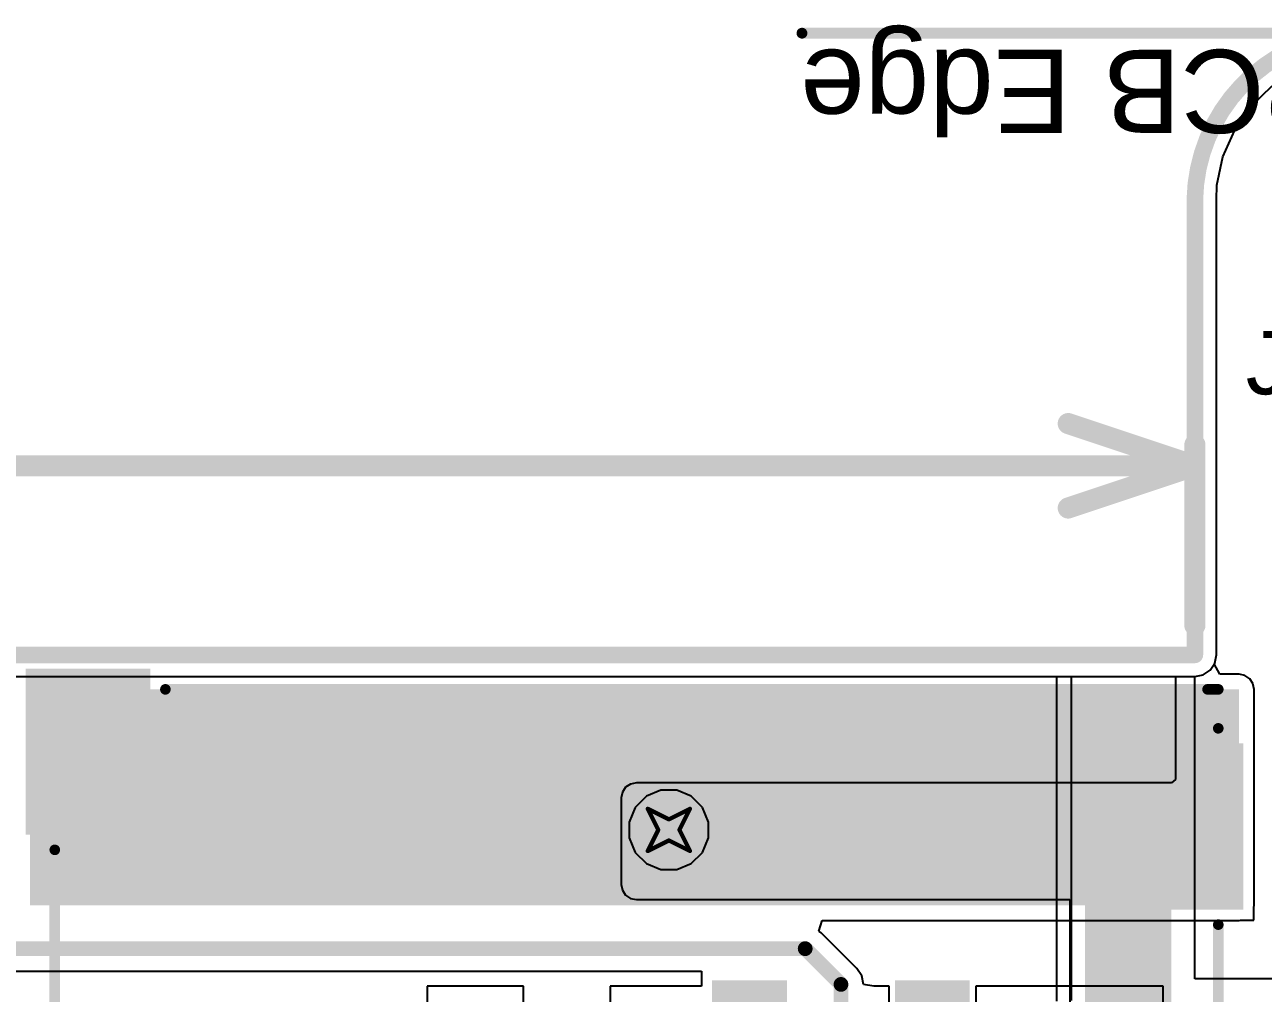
# Model space of a CAD drawing. Header units: inches. Extents: x -3 to 488, y -11 to 93.
# Drawn here: x 45.92 to 60.82, y 29.02 to 40.67 of the extents above; entities that cross this region are included whole.
import ezdxf

# ---------------------------------------------------------------- set-up
doc = ezdxf.new("R2010")
doc.units = ezdxf.units.IN
for name, color, linetype in [('Board Cutout', 216, 'Continuous'), ('Bottom Layer', 5, 'Continuous'), ('Dimension', 6, 'Continuous'), ('Drill Drawing', 1, 'Continuous'), ('Layer 1', 16, 'Continuous'), ('Layer 2', 76, 'Continuous'), ('Mechanical 13', 56, 'Continuous'), ('Top Layer', 1, 'Continuous'), ('Top Overlay', 2, 'Continuous'), ('Top Paste', 8, 'Continuous'), ('Top Solder', 216, 'Continuous'), ('Via Holes', 16, 'Continuous')]:
    doc.layers.add(name, color=color, linetype=linetype)
doc.styles.add('Arial', font='', dxfattribs={"height": 0.2})
doc.styles.get('Arial').set_extended_font_data('Arial')

msp = doc.modelspace()

# ---------------------------------------------------------------- hatches: boundary and pattern name
at = {"layer": 'Bottom Layer'}
h = msp.add_hatch(color=5, dxfattribs=at)
edge = h.paths.add_edge_path()
edge.add_arc((53.668, 30.984), 0.3, 0, 360)
at = {"layer": 'Layer 1'}
h = msp.add_hatch(color=16, dxfattribs=at)
edge = h.paths.add_edge_path()
edge.add_arc((53.668, 30.984), 0.3, 0, 360)
at = {"layer": 'Layer 2'}
for points in [[(59.334, 31.369), (53.277, 31.369), (53.277, 30.328), (59.334, 30.328)], [(58.674, 31.369), (58.674, 20.066), (59.715, 20.066), (59.715, 31.369)]]:
    msp.add_hatch(color=76, dxfattribs=at).paths.add_polyline_path(points)
h = msp.add_hatch(color=76, dxfattribs=at)
edge = h.paths.add_edge_path()
edge.add_arc((53.668, 30.984), 0.3, 0, 360)
at = {"layer": 'Top Layer'}
for points in [[(47.379, 30.975), (45.979, 30.975), (45.979, 32.875), (47.379, 32.875)], [(60.529, 32.675), (45.979, 32.675), (45.979, 30.075), (60.529, 30.075)], [(60.529, 30.075), (59.129, 30.075), (59.129, 31.975), (60.529, 31.975)], [(55.039, 27.625), (54.239, 27.625), (54.239, 29.125), (55.039, 29.125)], [(57.239, 27.625), (56.439, 27.625), (56.439, 29.125), (57.239, 29.125)]]:
    msp.add_hatch(color=1, dxfattribs=at).paths.add_polyline_path(points)
h = msp.add_hatch(color=1, dxfattribs=at)
edge = h.paths.add_edge_path()
edge.add_arc((53.668, 30.984), 0.3, 0, 360)
at = {"layer": 'Top Paste'}
for points in [[(47.379, 30.975), (45.979, 30.975), (45.979, 32.875), (47.379, 32.875)], [(60.529, 30.075), (59.129, 30.075), (59.129, 31.975), (60.529, 31.975)], [(55.039, 27.625), (54.239, 27.625), (54.239, 29.125), (55.039, 29.125)], [(57.239, 27.625), (56.439, 27.625), (56.439, 29.125), (57.239, 29.125)]]:
    msp.add_hatch(color=8, dxfattribs=at).paths.add_polyline_path(points)
at = {"layer": 'Top Solder'}
for points in [[(47.429, 30.925), (45.929, 30.925), (45.929, 32.925), (47.429, 32.925)], [(60.579, 30.025), (59.079, 30.025), (59.079, 32.025), (60.579, 32.025)], [(55.089, 27.575), (54.189, 27.575), (54.189, 29.175), (55.089, 29.175)], [(57.289, 27.575), (56.389, 27.575), (56.389, 29.175), (57.289, 29.175)]]:
    msp.add_hatch(color=216, dxfattribs=at).paths.add_polyline_path(points)
at = {"layer": 'Via Holes'}
h = msp.add_hatch(color=7, dxfattribs=at)
edge = h.paths.add_edge_path()
edge.add_arc((53.668, 30.984), 0.15, 0, 360)

# ---------------------------------------------------------------- linework, layer by layer
at = {"layer": 'Board Cutout'}
for points in [[(59.997, 38.57, 0.2, 0.2, -0.414214), (62.077, 40.57, 0.2, 0.2, 0)], [(59.997, 33.09, 0.2, 0.2, 0), (59.997, 38.57, 0.2, 0.2, 0)], [(-0.003, 33.09, 0.2, 0.2, 0), (59.997, 33.09, 0.2, 0.2, 0)]]:
    msp.add_lwpolyline(points, format="xyseb", dxfattribs=at)
for points in [[(59.947, 38.57, 0.1, 0.1, 1), (60.047, 38.57, 0.1, 0.1, 1)], [(59.947, 38.57, 0.1, 0.1, 1), (60.047, 38.57, 0.1, 0.1, 1)], [(59.947, 33.09, 0.1, 0.1, 1), (60.047, 33.09, 0.1, 0.1, 1)], [(59.947, 33.09, 0.1, 0.1, 1), (60.047, 33.09, 0.1, 0.1, 1)]]:
    msp.add_lwpolyline(points, format="xyseb", close=True, dxfattribs=at)
at = {"layer": 'Bottom Layer'}
for p, q in [((60.676, 39.692), (60.929, 39.936)), ((60.476, 39.404), (60.676, 39.692)), ((60.335, 39.083), (60.476, 39.404)), ((60.26, 38.74), (60.335, 39.083)), ((60.256, 38.567), (60.26, 38.74)), ((60.256, 33.09), (60.256, 38.567)), ((60.237, 32.991), (60.256, 33.09)), ((60.18, 32.907), (60.237, 32.991)), ((0.346, 32.831), (58.333, 32.831)), ((58.333, 32.831), (58.333, 28.925)), ((58.514, 28.931), (58.514, 32.831)), ((58.514, 32.831), (59.997, 32.831)), ((59.997, 32.831), (60.096, 32.851)), ((60.096, 32.851), (60.18, 32.907)), ((53.573, 31.462), (53.397, 31.389)), ((53.763, 31.462), (53.573, 31.462)), ((53.938, 31.389), (53.763, 31.462)), ((53.397, 31.389), (53.263, 31.254)), ((54.073, 31.254), (53.938, 31.389)), ((53.263, 31.254), (53.19, 31.079)), ((54.145, 31.079), (54.073, 31.254)), ((53.19, 31.079), (53.19, 30.889)), ((54.145, 30.889), (54.145, 31.079)), ((53.19, 30.889), (53.263, 30.713)), ((54.073, 30.713), (54.145, 30.889)), ((53.263, 30.713), (53.397, 30.579)), ((53.938, 30.579), (54.073, 30.713)), ((53.397, 30.579), (53.573, 30.506)), ((53.763, 30.506), (53.938, 30.579)), ((53.573, 30.506), (53.763, 30.506))]:
    msp.add_line(p, q, dxfattribs=at)
at = {"layer": 'Dimension'}
for points in [[(58.473, 35.873, 0.254, 0.254, 0), (59.997, 35.365, 0.254, 0.254, 0)], [(59.997, 33.444, 0.254, 0.254, 0), (59.997, 35.619, 0.254, 0.254, 0)], [(34.695, 35.365, 0.254, 0.254, 0), (59.997, 35.365, 0.254, 0.254, 0)], [(58.473, 34.857, 0.254, 0.254, 0), (59.997, 35.365, 0.254, 0.254, 0)]]:
    msp.add_lwpolyline(points, format="xyseb", dxfattribs=at)
for points in [[(58.41, 35.873, 0.127, 0.127, 1), (58.537, 35.873, 0.127, 0.127, 1)], [(59.934, 35.619, 0.127, 0.127, 1), (60.061, 35.619, 0.127, 0.127, 1)], [(59.934, 35.365, 0.127, 0.127, 1), (60.061, 35.365, 0.127, 0.127, 1)], [(59.934, 35.365, 0.127, 0.127, 1), (60.061, 35.365, 0.127, 0.127, 1)], [(59.934, 35.365, 0.127, 0.127, 1), (60.061, 35.365, 0.127, 0.127, 1)], [(58.41, 34.857, 0.127, 0.127, 1), (58.537, 34.857, 0.127, 0.127, 1)], [(59.934, 33.444, 0.127, 0.127, 1), (60.061, 33.444, 0.127, 0.127, 1)]]:
    msp.add_lwpolyline(points, format="xyseb", close=True, dxfattribs=at)
at = {"layer": 'Drill Drawing'}
for points in [[(53.414, 31.238, 0.0508, 0.0508, 0), (53.668, 31.111, 0.0508, 0.0508, 0)], [(53.414, 31.238, 0.0508, 0.0508, 0), (53.541, 30.984, 0.0508, 0.0508, 0)], [(53.668, 31.111, 0.0508, 0.0508, 0), (53.922, 31.238, 0.0508, 0.0508, 0)], [(53.795, 30.984, 0.0508, 0.0508, 0), (53.922, 31.238, 0.0508, 0.0508, 0)], [(53.414, 30.73, 0.0508, 0.0508, 0), (53.541, 30.984, 0.0508, 0.0508, 0)], [(53.795, 30.984, 0.0508, 0.0508, 0), (53.922, 30.73, 0.0508, 0.0508, 0)], [(53.414, 30.73, 0.0508, 0.0508, 0), (53.668, 30.857, 0.0508, 0.0508, 0)], [(53.668, 30.857, 0.0508, 0.0508, 0), (53.922, 30.73, 0.0508, 0.0508, 0)]]:
    msp.add_lwpolyline(points, format="xyseb", dxfattribs=at)
for points in [[(53.401, 31.238, 0.0254, 0.0254, 1), (53.426, 31.238, 0.0254, 0.0254, 1)], [(53.401, 31.238, 0.0254, 0.0254, 1), (53.426, 31.238, 0.0254, 0.0254, 1)], [(53.909, 31.238, 0.0254, 0.0254, 1), (53.934, 31.238, 0.0254, 0.0254, 1)], [(53.909, 31.238, 0.0254, 0.0254, 1), (53.934, 31.238, 0.0254, 0.0254, 1)], [(53.528, 30.984, 0.0254, 0.0254, 1), (53.553, 30.984, 0.0254, 0.0254, 1)], [(53.528, 30.984, 0.0254, 0.0254, 1), (53.553, 30.984, 0.0254, 0.0254, 1)], [(53.655, 31.111, 0.0254, 0.0254, 1), (53.68, 31.111, 0.0254, 0.0254, 1)], [(53.655, 31.111, 0.0254, 0.0254, 1), (53.68, 31.111, 0.0254, 0.0254, 1)], [(53.782, 30.984, 0.0254, 0.0254, 1), (53.807, 30.984, 0.0254, 0.0254, 1)], [(53.782, 30.984, 0.0254, 0.0254, 1), (53.807, 30.984, 0.0254, 0.0254, 1)], [(53.655, 30.857, 0.0254, 0.0254, 1), (53.68, 30.857, 0.0254, 0.0254, 1)], [(53.655, 30.857, 0.0254, 0.0254, 1), (53.68, 30.857, 0.0254, 0.0254, 1)], [(53.401, 30.73, 0.0254, 0.0254, 1), (53.426, 30.73, 0.0254, 0.0254, 1)], [(53.401, 30.73, 0.0254, 0.0254, 1), (53.426, 30.73, 0.0254, 0.0254, 1)], [(53.909, 30.73, 0.0254, 0.0254, 1), (53.934, 30.73, 0.0254, 0.0254, 1)], [(53.909, 30.73, 0.0254, 0.0254, 1), (53.934, 30.73, 0.0254, 0.0254, 1)]]:
    msp.add_lwpolyline(points, format="xyseb", close=True, dxfattribs=at)
at = {"layer": 'Layer 1'}
for p, q in [((60.676, 39.692), (60.929, 39.936)), ((60.476, 39.404), (60.676, 39.692)), ((60.335, 39.083), (60.476, 39.404)), ((60.26, 38.74), (60.335, 39.083)), ((60.256, 38.567), (60.26, 38.74)), ((60.256, 33.09), (60.256, 38.567)), ((60.237, 32.991), (60.256, 33.09)), ((60.18, 32.907), (60.237, 32.991)), ((0.346, 32.831), (59.997, 32.831)), ((59.997, 32.831), (60.096, 32.851)), ((60.096, 32.851), (60.18, 32.907)), ((53.573, 31.462), (53.397, 31.389)), ((53.763, 31.462), (53.573, 31.462)), ((53.938, 31.389), (53.763, 31.462)), ((53.397, 31.389), (53.263, 31.254)), ((54.073, 31.254), (53.938, 31.389)), ((53.263, 31.254), (53.19, 31.079)), ((54.145, 31.079), (54.073, 31.254)), ((53.19, 31.079), (53.19, 30.889)), ((54.145, 30.889), (54.145, 31.079)), ((53.19, 30.889), (53.263, 30.713)), ((54.073, 30.713), (54.145, 30.889)), ((53.263, 30.713), (53.397, 30.579)), ((53.938, 30.579), (54.073, 30.713)), ((53.397, 30.579), (53.573, 30.506)), ((53.763, 30.506), (53.938, 30.579)), ((53.573, 30.506), (53.763, 30.506))]:
    msp.add_line(p, q, dxfattribs=at)
at = {"layer": 'Layer 2'}
for p, q in [((60.676, 39.692), (60.929, 39.936)), ((60.476, 39.404), (60.676, 39.692)), ((60.335, 39.083), (60.476, 39.404)), ((60.26, 38.74), (60.335, 39.083)), ((60.256, 38.567), (60.26, 38.74)), ((60.256, 33.09), (60.256, 38.567)), ((60.237, 32.991), (60.256, 33.09)), ((60.18, 32.907), (60.237, 32.991)), ((0.346, 32.831), (59.764, 32.831)), ((59.764, 32.831), (59.764, 31.59)), ((59.997, 32.831), (60.096, 32.851)), ((59.997, 29.192), (59.997, 32.831)), ((60.096, 32.851), (60.18, 32.907)), ((53.148, 31.497), (53.109, 31.438)), ((53.207, 31.536), (53.148, 31.497)), ((53.277, 31.55), (53.207, 31.536)), ((58.674, 31.55), (53.277, 31.55)), ((59.715, 31.55), (58.674, 31.55)), ((58.674, 31.55), (58.674, 31.55)), ((59.764, 31.59), (59.715, 31.55)), ((53.109, 31.438), (53.095, 31.369)), ((53.095, 31.369), (53.095, 30.328)), ((53.095, 30.328), (53.109, 30.258)), ((53.109, 30.258), (53.148, 30.199)), ((53.148, 30.199), (53.207, 30.16)), ((53.207, 30.16), (53.277, 30.146)), ((53.277, 30.146), (58.493, 30.146)), ((58.493, 30.146), (58.493, 27.201)), ((67.713, 29.192), (59.997, 29.192))]:
    msp.add_line(p, q, dxfattribs=at)
at = {"layer": 'Mechanical 13'}
msp.add_lwpolyline([(55.269, 40.57, 0.13, 0.13, 0), (70.019, 40.57, 0.13, 0.13, 0)], format="xyseb", dxfattribs=at)
msp.add_lwpolyline([(55.237, 40.57, 0.065, 0.065, 1), (55.302, 40.57, 0.065, 0.065, 1)], format="xyseb", close=True, dxfattribs=at)
at = {"layer": 'Top Layer'}
for p, q in [((60.676, 39.692), (60.929, 39.936)), ((60.476, 39.404), (60.676, 39.692)), ((60.335, 39.083), (60.476, 39.404)), ((60.26, 38.74), (60.335, 39.083)), ((60.256, 38.567), (60.26, 38.74)), ((60.256, 33.09), (60.256, 38.567)), ((60.237, 32.991), (60.256, 33.09)), ((60.231, 32.983), (60.237, 32.991)), ((60.299, 32.856), (60.231, 32.983)), ((60.529, 32.856), (60.299, 32.856)), ((60.598, 32.842), (60.529, 32.856)), ((60.657, 32.803), (60.598, 32.842)), ((60.696, 32.744), (60.657, 32.803)), ((60.71, 32.675), (60.696, 32.744)), ((60.71, 30.075), (60.71, 32.675)), ((60.707, 30.057), (60.71, 30.075)), ((60.707, 29.897), (60.707, 30.057)), ((55.472, 29.766), (55.511, 29.893)), ((55.511, 29.893), (60.529, 29.893)), ((60.529, 29.893), (60.546, 29.897)), ((60.546, 29.897), (60.707, 29.897)), ((55.501, 29.747), (55.472, 29.766)), ((55.931, 29.317), (55.501, 29.747)), ((40.911, 29.283), (54.061, 29.283)), ((54.061, 29.283), (54.061, 29.103)), ((55.99, 29.229), (55.931, 29.317)), ((55.931, 29.317), (55.931, 29.317)), ((56.011, 29.125), (55.99, 29.229)), ((51.917, 29.103), (50.761, 29.103)), ((50.761, 29.103), (50.761, 27.247)), ((51.917, 28.703), (51.917, 29.103)), ((54.061, 29.103), (52.961, 29.103)), ((52.961, 29.103), (52.961, 28.703)), ((56.135, 29.103), (56.011, 29.125)), ((56.317, 29.103), (56.135, 29.103)), ((56.317, 27.247), (56.317, 29.103)), ((59.617, 29.103), (57.361, 29.103)), ((57.361, 29.103), (57.361, 27.247)), ((59.617, 27.247), (59.617, 29.103))]:
    msp.add_line(p, q, dxfattribs=at)
for points in [[(40.032, 29.555, 0.178, 0.178, 0), (55.309, 29.555, 0.178, 0.178, 0)], [(55.309, 29.555, 0.178, 0.178, 0), (55.739, 29.125, 0.178, 0.178, 0)], [(55.739, 28.175, 0.178, 0.178, 0), (55.739, 29.125, 0.178, 0.178, 0)]]:
    msp.add_lwpolyline(points, format="xyseb", dxfattribs=at)
for points in [[(55.264, 29.555, 0.0889, 0.0889, 1), (55.353, 29.555, 0.0889, 0.0889, 1)], [(55.264, 29.555, 0.0889, 0.0889, 1), (55.353, 29.555, 0.0889, 0.0889, 1)], [(55.695, 29.125, 0.0889, 0.0889, 1), (55.783, 29.125, 0.0889, 0.0889, 1)], [(55.695, 29.125, 0.0889, 0.0889, 1), (55.783, 29.125, 0.0889, 0.0889, 1)]]:
    msp.add_lwpolyline(points, format="xyseb", close=True, dxfattribs=at)
at = {"layer": 'Top Overlay'}
for points in [[(47.61, 32.675, 0.127, 0.127, 0), (60.15, 32.675, 0.127, 0.127, 0)], [(60.15, 32.675, 0.127, 0.127, 0), (60.279, 32.675, 0.127, 0.127, 0)], [(60.279, 32.206, 0.127, 0.127, 0), (60.279, 32.675, 0.127, 0.127, 0)], [(46.279, 17.474, 0.127, 0.127, 0), (46.279, 30.744, 0.127, 0.127, 0)], [(60.279, 17.725, 0.127, 0.127, 0), (60.279, 29.844, 0.127, 0.127, 0)]]:
    msp.add_lwpolyline(points, format="xyseb", dxfattribs=at)
for points in [[(47.578, 32.675, 0.0635, 0.0635, 1), (47.642, 32.675, 0.0635, 0.0635, 1)], [(60.118, 32.675, 0.0635, 0.0635, 1), (60.182, 32.675, 0.0635, 0.0635, 1)], [(60.118, 32.675, 0.0635, 0.0635, 1), (60.182, 32.675, 0.0635, 0.0635, 1)], [(60.247, 32.675, 0.0635, 0.0635, 1), (60.311, 32.675, 0.0635, 0.0635, 1)], [(60.247, 32.675, 0.0635, 0.0635, 1), (60.311, 32.675, 0.0635, 0.0635, 1)], [(60.247, 32.206, 0.0635, 0.0635, 1), (60.311, 32.206, 0.0635, 0.0635, 1)], [(46.247, 30.744, 0.0635, 0.0635, 1), (46.311, 30.744, 0.0635, 0.0635, 1)], [(60.247, 29.844, 0.0635, 0.0635, 1), (60.311, 29.844, 0.0635, 0.0635, 1)]]:
    msp.add_lwpolyline(points, format="xyseb", close=True, dxfattribs=at)

# ---------------------------------------------------------------- texts
at = {"layer": 'Mechanical 13', "style": 'Arial'}
msp.add_text('PCB Edge', height=1, rotation=180, dxfattribs=at).set_placement((61.769, 40.37))
at = {"layer": 'Top Overlay', "style": 'Arial'}
msp.add_text('J3', height=0.762, dxfattribs=at).set_placement((60.609, 36.225))

doc.saveas('drawing.dxf')
